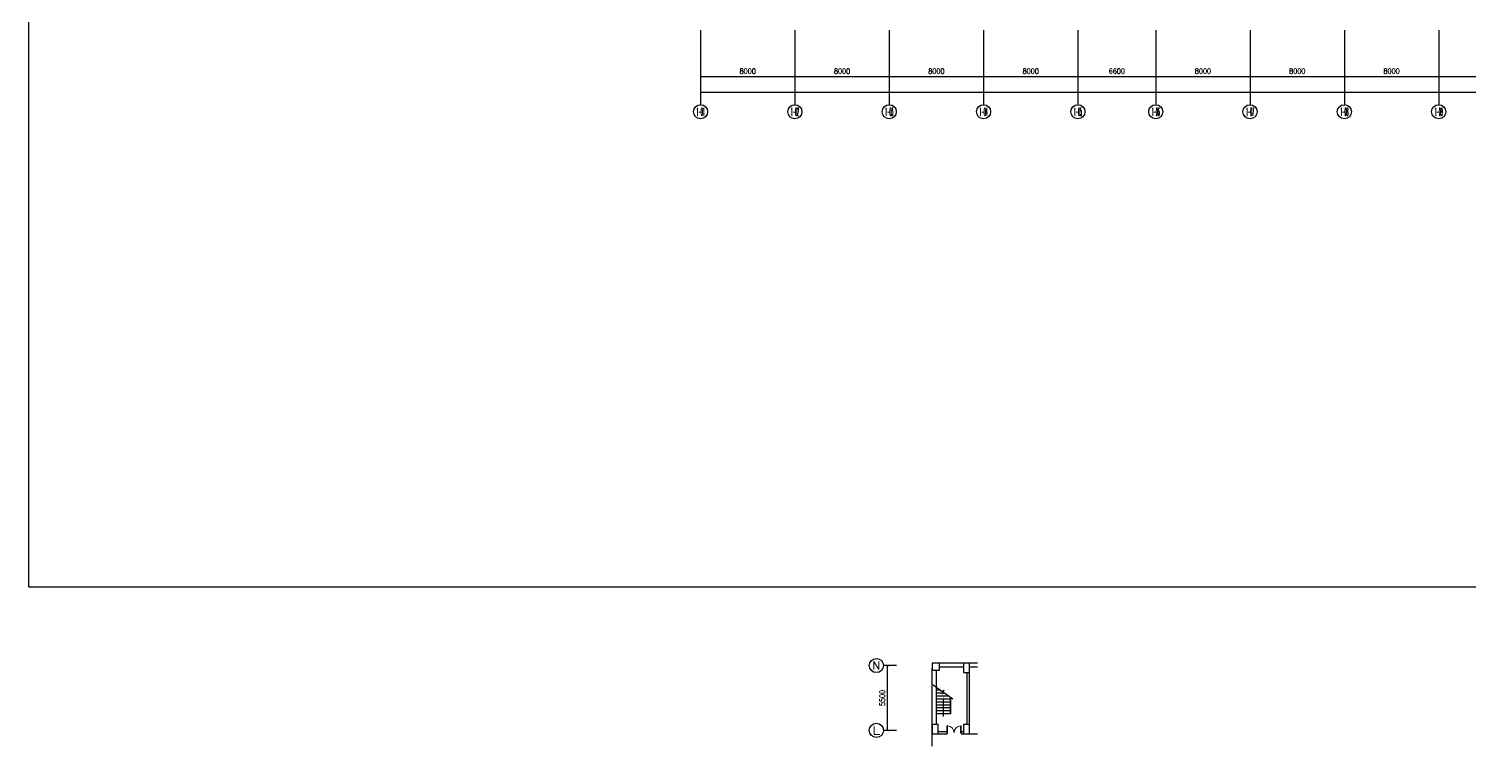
# Model space of a CAD drawing. Extents: x -781653 to 929899, y -295171 to 30012.
# Drawn here: x 127382 to 249536, y -295171 to -234308 of the extents above; entities that cross this region are included whole.
import ezdxf
from ezdxf.enums import TextEntityAlignment as Align

# ---------------------------------------------------------------- set-up
doc = ezdxf.new("R2010")
doc.units = 0
doc.header["$LTSCALE"] = 10
doc.header["$MEASUREMENT"] = 0
doc.linetypes.add('CENTER', pattern=[2, 1.25, -0.25, 0.25, -0.25])
doc.layers.get('0').update_dxf_attribs({"linetype": 'CONTINUOUS'})
doc.layers.get('Defpoints').update_dxf_attribs({"linetype": 'CONTINUOUS'})
for name, color, linetype in [('A-STAIRS', 9, 'CONTINUOUS'), ('AXIS', 3, 'CONTINUOUS'), ('AXIS_TEXT', 7, 'CONTINUOUS'), ('COLUMN', 1, 'CONTINUOUS'), ('DIM_SYMB', 3, 'CONTINUOUS'), ('DOTE', 8, 'CENTER'), ('PUB_DIM', 3, 'CONTINUOUS'), ('STAIR', 9, 'CONTINUOUS'), ('wall', 8, 'CONTINUOUS'), ('WINDOW', 4, 'CONTINUOUS'), ('结构墙', 1, 'CONTINUOUS')]:
    doc.layers.add(name, color=color, linetype=linetype)
doc.layers.get('DOTE').off()
doc.styles.add('_TCH_AXIS', font='COMPLEX', dxfattribs={"bigfont": 'GBCBIG'})
doc.styles.add('COMPLEX', font='COMPLEX')
doc.styles.add('DIM_FONT', font='SIMPLEX', dxfattribs={"width": 0.8, "bigfont": 'HZTXT'})
doc.dimstyles.new('DIMN300', dxfattribs={"dimscale": 3, "dimtxt": 300, "dimasz": 100, "dimexe": 250, "dimexo": 300, "dimgap": 150, "dimtad": 1, "dimdec": 0, "dimzin": 0, "dimdsep": 46, "dimtxsty": 'DIM_FONT', "dimblk": 'ARCHTICK', "dimcen": 0.09, "dimclrt": 7, "dimazin": 2, "dimtfac": 1, "dimtdec": 0, "dimtix": 1, "dimtmove": 2, "dimatfit": 3, "dimfxl": 0, "dimtolj": 1, "dimtzin": 0, "dimarcsym": 0})

# ---------------------------------------------------------------- blocks, each defined once
blk = doc.blocks.new('_ArchTick')
at = {"color": 0, "linetype": 'ByBlock', "const_width": 0.4}
blk.add_lwpolyline([(-0.5, -0.5), (0.5, 0.5)], dxfattribs=at)
blk = doc.blocks.new('*D80')
at = {"layer": 'Defpoints', "color": 0}
for p in [(71864, 7535), (79864, 7535), (79864, 3600)]:
    blk.add_point(p, dxfattribs=at)
at = {"layer": 'PUB_DIM', "color": 0, "lineweight": -2}
for p, q in [((71864, 7085), (71864, 3225)), ((79864, 7085), (79864, 3225)), ((71864, 3600), (79864, 3600))]:
    blk.add_line(p, q, dxfattribs=at)
at = {"layer": 'PUB_DIM', "color": 0, "lineweight": -2, "xscale": 150, "yscale": 150, "zscale": 150, "rotation": 180}
blk.add_blockref('_ArchTick', (71864, 3600), dxfattribs=at)
at = {"layer": 'PUB_DIM', "color": 0, "lineweight": -2, "xscale": 150, "yscale": 150, "zscale": 150}
blk.add_blockref('_ArchTick', (79864, 3600), dxfattribs=at)
at = {"layer": 'PUB_DIM', "color": 7, "insert": (75864, 4050), "char_height": 450, "attachment_point": 5, "style": 'DIM_FONT'}
blk.add_mtext('\\A1;8000', dxfattribs=at)
blk = doc.blocks.new('*D81')
at = {"layer": 'Defpoints', "color": 0}
for p in [(63864, 7535), (71864, 7535), (71864, 3600)]:
    blk.add_point(p, dxfattribs=at)
at = {"layer": 'PUB_DIM', "color": 0, "lineweight": -2}
for p, q in [((63864, 7085), (63864, 3225)), ((71864, 7085), (71864, 3225)), ((63864, 3600), (71864, 3600))]:
    blk.add_line(p, q, dxfattribs=at)
at = {"layer": 'PUB_DIM', "color": 0, "lineweight": -2, "xscale": 150, "yscale": 150, "zscale": 150, "rotation": 180}
blk.add_blockref('_ArchTick', (63864, 3600), dxfattribs=at)
at = {"layer": 'PUB_DIM', "color": 0, "lineweight": -2, "xscale": 150, "yscale": 150, "zscale": 150}
blk.add_blockref('_ArchTick', (71864, 3600), dxfattribs=at)
at = {"layer": 'PUB_DIM', "color": 7, "insert": (67864, 4050), "char_height": 450, "attachment_point": 5, "style": 'DIM_FONT'}
blk.add_mtext('\\A1;8000', dxfattribs=at)
blk = doc.blocks.new('*D82')
at = {"layer": 'Defpoints', "color": 0}
for p in [(55864, 7535), (63864, 7535), (63864, 3600)]:
    blk.add_point(p, dxfattribs=at)
at = {"layer": 'PUB_DIM', "color": 0, "lineweight": -2}
for p, q in [((55864, 7085), (55864, 3225)), ((63864, 7085), (63864, 3225)), ((55864, 3600), (63864, 3600))]:
    blk.add_line(p, q, dxfattribs=at)
at = {"layer": 'PUB_DIM', "color": 0, "lineweight": -2, "xscale": 150, "yscale": 150, "zscale": 150, "rotation": 180}
blk.add_blockref('_ArchTick', (55864, 3600), dxfattribs=at)
at = {"layer": 'PUB_DIM', "color": 0, "lineweight": -2, "xscale": 150, "yscale": 150, "zscale": 150}
blk.add_blockref('_ArchTick', (63864, 3600), dxfattribs=at)
at = {"layer": 'PUB_DIM', "color": 7, "insert": (59864, 4050), "char_height": 450, "attachment_point": 5, "style": 'DIM_FONT'}
blk.add_mtext('\\A1;8000', dxfattribs=at)
blk = doc.blocks.new('*D83')
at = {"layer": 'Defpoints', "color": 0}
for p in [(47864, 7535), (55864, 7535), (55864, 3600)]:
    blk.add_point(p, dxfattribs=at)
at = {"layer": 'PUB_DIM', "color": 0, "lineweight": -2}
for p, q in [((47864, 7085), (47864, 3225)), ((55864, 7085), (55864, 3225)), ((47864, 3600), (55864, 3600))]:
    blk.add_line(p, q, dxfattribs=at)
at = {"layer": 'PUB_DIM', "color": 0, "lineweight": -2, "xscale": 150, "yscale": 150, "zscale": 150, "rotation": 180}
blk.add_blockref('_ArchTick', (47864, 3600), dxfattribs=at)
at = {"layer": 'PUB_DIM', "color": 0, "lineweight": -2, "xscale": 150, "yscale": 150, "zscale": 150}
blk.add_blockref('_ArchTick', (55864, 3600), dxfattribs=at)
at = {"layer": 'PUB_DIM', "color": 7, "insert": (51864, 4050), "char_height": 450, "attachment_point": 5, "style": 'DIM_FONT'}
blk.add_mtext('\\A1;8000', dxfattribs=at)
blk = doc.blocks.new('*D84')
at = {"layer": 'Defpoints', "color": 0}
for p in [(41264, 7535), (47864, 7535), (47864, 3600)]:
    blk.add_point(p, dxfattribs=at)
at = {"layer": 'PUB_DIM', "color": 0, "lineweight": -2}
for p, q in [((41264, 7085), (41264, 3225)), ((47864, 7085), (47864, 3225)), ((41264, 3600), (47864, 3600))]:
    blk.add_line(p, q, dxfattribs=at)
at = {"layer": 'PUB_DIM', "color": 0, "lineweight": -2, "xscale": 150, "yscale": 150, "zscale": 150, "rotation": 180}
blk.add_blockref('_ArchTick', (41264, 3600), dxfattribs=at)
at = {"layer": 'PUB_DIM', "color": 0, "lineweight": -2, "xscale": 150, "yscale": 150, "zscale": 150}
blk.add_blockref('_ArchTick', (47864, 3600), dxfattribs=at)
at = {"layer": 'PUB_DIM', "color": 7, "insert": (44564, 4050), "char_height": 450, "attachment_point": 5, "style": 'DIM_FONT'}
blk.add_mtext('\\A1;6600', dxfattribs=at)
blk = doc.blocks.new('*D85')
at = {"layer": 'Defpoints', "color": 0}
for p in [(33264, 7535), (41264, 7535), (41264, 3600)]:
    blk.add_point(p, dxfattribs=at)
at = {"layer": 'PUB_DIM', "color": 0, "lineweight": -2}
for p, q in [((33264, 7085), (33264, 3225)), ((41264, 7085), (41264, 3225)), ((33264, 3600), (41264, 3600))]:
    blk.add_line(p, q, dxfattribs=at)
at = {"layer": 'PUB_DIM', "color": 0, "lineweight": -2, "xscale": 150, "yscale": 150, "zscale": 150, "rotation": 180}
blk.add_blockref('_ArchTick', (33264, 3600), dxfattribs=at)
at = {"layer": 'PUB_DIM', "color": 0, "lineweight": -2, "xscale": 150, "yscale": 150, "zscale": 150}
blk.add_blockref('_ArchTick', (41264, 3600), dxfattribs=at)
at = {"layer": 'PUB_DIM', "color": 7, "insert": (37264, 4050), "char_height": 450, "attachment_point": 5, "style": 'DIM_FONT'}
blk.add_mtext('\\A1;8000', dxfattribs=at)
blk = doc.blocks.new('*D86')
at = {"layer": 'Defpoints', "color": 0}
for p in [(25264, 7535), (33264, 7535), (33264, 3600)]:
    blk.add_point(p, dxfattribs=at)
at = {"layer": 'PUB_DIM', "color": 0, "lineweight": -2}
for p, q in [((25264, 7085), (25264, 3225)), ((33264, 7085), (33264, 3225)), ((25264, 3600), (33264, 3600))]:
    blk.add_line(p, q, dxfattribs=at)
at = {"layer": 'PUB_DIM', "color": 0, "lineweight": -2, "xscale": 150, "yscale": 150, "zscale": 150, "rotation": 180}
blk.add_blockref('_ArchTick', (25264, 3600), dxfattribs=at)
at = {"layer": 'PUB_DIM', "color": 0, "lineweight": -2, "xscale": 150, "yscale": 150, "zscale": 150}
blk.add_blockref('_ArchTick', (33264, 3600), dxfattribs=at)
at = {"layer": 'PUB_DIM', "color": 7, "insert": (29264, 4050), "char_height": 450, "attachment_point": 5, "style": 'DIM_FONT'}
blk.add_mtext('\\A1;8000', dxfattribs=at)
blk = doc.blocks.new('*D87')
at = {"layer": 'Defpoints', "color": 0}
for p in [(17264, 7535), (25264, 7535), (25264, 3600)]:
    blk.add_point(p, dxfattribs=at)
at = {"layer": 'PUB_DIM', "color": 0, "lineweight": -2}
for p, q in [((17264, 7085), (17264, 3225)), ((25264, 7085), (25264, 3225)), ((17264, 3600), (25264, 3600))]:
    blk.add_line(p, q, dxfattribs=at)
at = {"layer": 'PUB_DIM', "color": 0, "lineweight": -2, "xscale": 150, "yscale": 150, "zscale": 150, "rotation": 180}
blk.add_blockref('_ArchTick', (17264, 3600), dxfattribs=at)
at = {"layer": 'PUB_DIM', "color": 0, "lineweight": -2, "xscale": 150, "yscale": 150, "zscale": 150}
blk.add_blockref('_ArchTick', (25264, 3600), dxfattribs=at)
at = {"layer": 'PUB_DIM', "color": 7, "insert": (21264, 4050), "char_height": 450, "attachment_point": 5, "style": 'DIM_FONT'}
blk.add_mtext('\\A1;8000', dxfattribs=at)
blk = doc.blocks.new('*D88')
at = {"layer": 'Defpoints', "color": 0}
for p in [(9264, 7535), (17264, 7535), (17264, 3600)]:
    blk.add_point(p, dxfattribs=at)
at = {"layer": 'PUB_DIM', "color": 0, "lineweight": -2}
for p, q in [((9264, 7085), (9264, 3225)), ((17264, 7085), (17264, 3225)), ((9264, 3600), (17264, 3600))]:
    blk.add_line(p, q, dxfattribs=at)
at = {"layer": 'PUB_DIM', "color": 0, "lineweight": -2, "xscale": 150, "yscale": 150, "zscale": 150, "rotation": 180}
blk.add_blockref('_ArchTick', (9264, 3600), dxfattribs=at)
at = {"layer": 'PUB_DIM', "color": 0, "lineweight": -2, "xscale": 150, "yscale": 150, "zscale": 150}
blk.add_blockref('_ArchTick', (17264, 3600), dxfattribs=at)
at = {"layer": 'PUB_DIM', "color": 7, "insert": (13264, 4050), "char_height": 450, "attachment_point": 5, "style": 'DIM_FONT'}
blk.add_mtext('\\A1;8000', dxfattribs=at)
blk = doc.blocks.new('_AXISO')
blk.add_circle((0, 0), 0.5)
at = {"layer": 'AXIS_TEXT', "style": 'COMPLEX', "width": 1.041667}
blk.add_attdef('A', text='', height=0.56, dxfattribs=at).set_placement((-0.25, -0.28), (0.25, -0.28), align=Align.FIT)
blk = doc.blocks.new('*D146')
at = {"layer": 'Defpoints', "color": 0}
for p in [(9264, 7535), (155664, 7535), (9264, 2220)]:
    blk.add_point(p, dxfattribs=at)
at = {"layer": 'PUB_DIM', "color": 0, "lineweight": -2}
for p, q in [((9264, 7085), (9264, 1845)), ((155664, 7085), (155664, 1845)), ((155664, 2220), (9264, 2220))]:
    blk.add_line(p, q, dxfattribs=at)
at = {"layer": 'PUB_DIM', "color": 0, "lineweight": -2, "xscale": 150, "yscale": 150, "zscale": 150, "rotation": 180}
blk.add_blockref('_ArchTick', (9264, 2220), dxfattribs=at)
at = {"layer": 'PUB_DIM', "color": 0, "lineweight": -2, "xscale": 150, "yscale": 150, "zscale": 150}
blk.add_blockref('_ArchTick', (155664, 2220), dxfattribs=at)
at = {"layer": 'PUB_DIM', "color": 7, "insert": (82464, 2670), "char_height": 450, "attachment_point": 5, "style": 'DIM_FONT'}
blk.add_mtext('\\A1;146400', dxfattribs=at)
blk = doc.blocks.new('A$C24C54C7C')
at = {"layer": 'DIM_SYMB', "linetype": 'ByBlock'}
blk.add_lwpolyline([(1681, 0), (903, 550), (766, 454), (902, 743), (765, 647), (0, 1188)], dxfattribs=at)
at = {"layer": 'STAIR', "linetype": 'ByBlock'}
for p, q in [((196, 2455), (1396, 2455)), ((196, 1049), (196, 2455)), ((246, 1014), (246, 2455)), ((196, 2205), (1396, 2205)), ((196, 1955), (1396, 1955)), ((196, 1705), (1396, 1705)), ((196, 1455), (1396, 1455)), ((196, 1205), (1396, 1205)), ((330, 955), (1396, 955)), ((683, 705), (1396, 705)), ((1037, 455), (1396, 455))]:
    blk.add_line(p, q, dxfattribs=at)
blk.add_lwpolyline([(821, 1155), (821, 2665)], dxfattribs=at)
blk.add_lwpolyline([(821, 895, 0, 100, 0), (821, 1415, 200, 200, 0)], format="xyseb", dxfattribs=at)
blk = doc.blocks.new('$DorLib2D$00000002')
for p, q in [((-0.5, 0), (-0.5, 0.4875)), ((-0.475, 0.4875), (-0.5, 0.4875)), ((-0.475, 0), (-0.475, 0.4875)), ((0.475, 0), (0.475, 0.4875)), ((0.475, 0.4875), (0.5, 0.4875)), ((0.5, 0), (0.5, 0.4875)), ((-0.5, 0), (-0.475, 0)), ((0.5, 0), (0.475, 0))]:
    blk.add_line(p, q)
at = {"lineweight": 13}
for centre, start, end in [((-0.4875, 0), 0, 88.530716), ((0.4875, 0), 91.469284, 180)]:
    blk.add_arc(centre, 0.4875, start, end, dxfattribs=at)
blk = doc.blocks.new('*D346')
at = {"layer": 'Defpoints', "color": 0}
for p in [(200215, -288329), (201413, -288329), (201413, -293829)]:
    blk.add_point(p, dxfattribs=at)
at = {"layer": 'PUB_DIM', "color": 0, "lineweight": -2}
for p, q in [((200963, -288329), (199840, -288329)), ((200215, -293829), (200215, -288329)), ((200963, -293829), (199840, -293829))]:
    blk.add_line(p, q, dxfattribs=at)
at = {"layer": 'PUB_DIM', "color": 0, "lineweight": -2, "xscale": 150, "yscale": 150, "zscale": 150}
for p, rotation in [((200215, -288329), 90), ((200215, -293829), 270)]:
    blk.add_blockref('_ArchTick', p, dxfattribs=dict(at, rotation=rotation))
at = {"layer": 'PUB_DIM', "color": 7, "insert": (199765, -291079), "char_height": 450, "attachment_point": 5, "rotation": 90, "style": 'DIM_FONT'}
blk.add_mtext('\\A1;5500', dxfattribs=at)
blk = doc.blocks.new('A$C35934B5C')
at = {"layer": 'AXIS'}
for p, q in [((9264.2, 7534.5), (9264.2, 1200)), ((17264.2, 7534.5), (17264.2, 1200)), ((25264.2, 7534.5), (25264.2, 1200)), ((33264.2, 7534.5), (33264.2, 1200)), ((41264.2, 7534.5), (41264.2, 1200)), ((47864.2, 7534.5), (47864.2, 1200)), ((55864.2, 7534.5), (55864.2, 1200)), ((63864.2, 7534.5), (63864.2, 1200)), ((71864.2, 7534.5), (71864.2, 1200))]:
    blk.add_line(p, q, dxfattribs=at)
ref = blk.add_blockref('_AXISO', (9264.2, 600), dxfattribs=dict(at, xscale=1200, yscale=1200, zscale=1200))
ref.add_attrib('A', '1-01', dxfattribs={"layer": 'AXIS_TEXT', "linetype": 'ByBlock', "height": 678.82, "style": '_TCH_AXIS', "width": 0.3}).set_placement((8924.8, 260.6), (9603.6, 260.6), align=Align.FIT)
ref = blk.add_blockref('_AXISO', (17264.2, 600), dxfattribs=dict(at, xscale=1200, yscale=1200, zscale=1200))
ref.add_attrib('A', '1-02', dxfattribs={"layer": 'AXIS_TEXT', "linetype": 'ByBlock', "height": 678.82, "style": '_TCH_AXIS', "width": 0.28}).set_placement((16924.8, 260.6), (17603.6, 260.6), align=Align.FIT)
ref = blk.add_blockref('_AXISO', (25264.2, 600), dxfattribs=dict(at, xscale=1200, yscale=1200, zscale=1200))
ref.add_attrib('A', '1-03', dxfattribs={"layer": 'AXIS_TEXT', "linetype": 'ByBlock', "height": 678.82, "style": '_TCH_AXIS', "width": 0.28}).set_placement((24924.8, 260.6), (25603.6, 260.6), align=Align.FIT)
ref = blk.add_blockref('_AXISO', (33264.2, 600), dxfattribs=dict(at, xscale=1200, yscale=1200, zscale=1200))
ref.add_attrib('A', '1-04', dxfattribs={"layer": 'AXIS_TEXT', "linetype": 'ByBlock', "height": 678.82, "style": '_TCH_AXIS', "width": 0.272727}).set_placement((32924.8, 260.6), (33603.6, 260.6), align=Align.FIT)
ref = blk.add_blockref('_AXISO', (41264.2, 600), dxfattribs=dict(at, xscale=1200, yscale=1200, zscale=1200))
ref.add_attrib('A', '1-05', dxfattribs={"layer": 'AXIS_TEXT', "linetype": 'ByBlock', "height": 678.82, "style": '_TCH_AXIS', "width": 0.28}).set_placement((40924.8, 260.6), (41603.6, 260.6), align=Align.FIT)
ref = blk.add_blockref('_AXISO', (47864.2, 600), dxfattribs=dict(at, xscale=1200, yscale=1200, zscale=1200))
ref.add_attrib('A', '1-06', dxfattribs={"layer": 'AXIS_TEXT', "linetype": 'ByBlock', "height": 678.82, "style": '_TCH_AXIS', "width": 0.28}).set_placement((47524.8, 260.6), (48203.6, 260.6), align=Align.FIT)
ref = blk.add_blockref('_AXISO', (55864.2, 600), dxfattribs=dict(at, xscale=1200, yscale=1200, zscale=1200))
ref.add_attrib('A', '1-07', dxfattribs={"layer": 'AXIS_TEXT', "linetype": 'ByBlock', "height": 678.82, "style": '_TCH_AXIS', "width": 0.28}).set_placement((55524.8, 260.6), (56203.6, 260.6), align=Align.FIT)
ref = blk.add_blockref('_AXISO', (63864.2, 600), dxfattribs=dict(at, xscale=1200, yscale=1200, zscale=1200))
ref.add_attrib('A', '1-08', dxfattribs={"layer": 'AXIS_TEXT', "linetype": 'ByBlock', "height": 678.82, "style": '_TCH_AXIS', "width": 0.28}).set_placement((63524.8, 260.6), (64203.6, 260.6), align=Align.FIT)
ref = blk.add_blockref('_AXISO', (71864.2, 600), dxfattribs=dict(at, xscale=1200, yscale=1200, zscale=1200))
ref.add_attrib('A', '1-09', dxfattribs={"layer": 'AXIS_TEXT', "linetype": 'ByBlock', "height": 678.82, "style": '_TCH_AXIS', "width": 0.28}).set_placement((71524.8, 260.6), (72203.6, 260.6), align=Align.FIT)
at = {"layer": 'PUB_DIM'}
for p1, p2, picture, middle in [((9264.2, 7534.5), (17264.2, 7534.5), '*D88', (13264.2, 4050)), ((17264.2, 7534.5), (25264.2, 7534.5), '*D87', (21264.2, 4050)), ((25264.2, 7534.5), (33264.2, 7534.5), '*D86', (29264.2, 4050)), ((33264.2, 7534.5), (41264.2, 7534.5), '*D85', (37264.2, 4050)), ((41264.2, 7534.5), (47864.2, 7534.5), '*D84', (44564.2, 4050)), ((47864.2, 7534.5), (55864.2, 7534.5), '*D83', (51864.2, 4050)), ((55864.2, 7534.5), (63864.2, 7534.5), '*D82', (59864.2, 4050)), ((63864.2, 7534.5), (71864.2, 7534.5), '*D81', (67864.2, 4050)), ((71864.2, 7534.5), (79864.2, 7534.5), '*D80', (75864.2, 4050))]:
    dim = blk.add_aligned_dim(p1=p1, p2=p2, distance=-3934.5, dimstyle='DIMN300', override={"dimscale": 1.5}, dxfattribs=at)
    dim.commit()
    dim.dimension.update_dxf_attribs({"geometry": picture, "text_midpoint": middle})
dim = blk.add_linear_dim(base=(9264.2, 2219.7), p1=(155664.2, 7534.5), p2=(9264.2, 7534.5), dimstyle='DIMN300', override={"dimscale": 1.5}, dxfattribs=at)
dim.commit()
dim.dimension.update_dxf_attribs({"geometry": '*D146', "text_midpoint": (82464.2, 2669.7)})

msp = doc.modelspace()

# ---------------------------------------------------------------- linework, layer by layer
at = {"layer": 'AXIS'}
for p, q in [((200963.4, -288329.5), (199860.1, -288329.5)), ((200963.4, -293829.5), (199860.1, -293829.5))]:
    msp.add_line(p, q, dxfattribs=at)
at = {"layer": 'COLUMN'}
for points in [[(204006.7, -288729.5), (204606.7, -288729.5), (204606.7, -288129.5), (204006.7, -288129.5)], [(206656.7, -288929.5), (207156.7, -288929.5), (207156.7, -288129.5), (206656.7, -288129.5)], [(204006.7, -294129.5), (204506.7, -294129.5), (204506.7, -293329.5), (204006.7, -293329.5)], [(206656.7, -294129.5), (207156.7, -294129.5), (207156.7, -293329.5), (206656.7, -293329.5)]]:
    msp.add_lwpolyline(points, close=True, dxfattribs=at)
at = {"layer": 'Defpoints'}
msp.add_lwpolyline([(127382.3, -35385.3), (528640.4, -35385.3), (528640.4, -281685.3), (127382.3, -281685.3)], close=True, dxfattribs=at)
at = {"layer": 'wall', "linetype": 'ByBlock'}
for p, q in [((206956.7, -293329.5), (206956.7, -288929.5)), ((207156.7, -293329.5), (207156.7, -288929.5)), ((204506.7, -293929.5), (205256.7, -293929.5)), ((204506.7, -294129.5), (205256.7, -294129.5)), ((205256.7, -293929.5), (205256.7, -294129.5)), ((206456.7, -293929.5), (206456.7, -294129.5)), ((206456.7, -293929.5), (206656.7, -293929.5)), ((206456.7, -294129.5), (207843.7, -294129.5))]:
    msp.add_line(p, q, dxfattribs=at)
at = {"layer": '结构墙', "linetype": 'ByBlock'}
for p, q in [((207843.7, -288129.5), (204606.7, -288129.5)), ((204006.7, -295170.8), (204006.7, -288573.6)), ((204356.7, -293329.5), (204356.7, -288729.5)), ((206656.7, -288479.5), (204606.7, -288479.5)), ((207843.7, -288479.5), (207156.7, -288479.5))]:
    msp.add_line(p, q, dxfattribs=at)

# ---------------------------------------------------------------- block references
at = {"layer": 'A-STAIRS', "linetype": 'ByBlock', "rotation": 180}
msp.add_blockref('A$C24C54C7C', (205753.2, -289974.4), dxfattribs=at)
at = {"layer": 'AXIS', "linetype": 'ByBlock'}
ref = msp.add_blockref('_AXISO', (199260.1, -288329.5), dxfattribs=dict(at, xscale=1200, yscale=1200, zscale=1200))
ref.add_attrib('A', 'N', dxfattribs={"layer": 'AXIS_TEXT', "linetype": 'ByBlock', "height": 678.8, "style": '_TCH_AXIS', "width": 1.105263}).set_placement((198920.7, -288668.9), (199599.5, -288668.9), align=Align.FIT)
ref = msp.add_blockref('_AXISO', (199260.1, -293829.5), dxfattribs=dict(at, xscale=1200, yscale=1200, zscale=1200))
ref.add_attrib('A', 'L', dxfattribs={"layer": 'AXIS_TEXT', "linetype": 'ByBlock', "height": 678.8, "style": '_TCH_AXIS', "width": 1.4}).set_placement((198920.7, -294168.9), (199599.5, -294168.9), align=Align.FIT)
at = {"layer": 'DOTE', "color": 3}
msp.add_blockref('A$C35934B5C', (175089.6, -241945.8), dxfattribs=at)
at = {"layer": 'WINDOW', "linetype": 'ByBlock', "xscale": -1200, "yscale": 1200, "zscale": 1200, "rotation": 359.9999999999984}
msp.add_blockref('$DorLib2D$00000002', (205856.7, -294029.5), dxfattribs=at)

# ---------------------------------------------------------------- dimensions: what is measured, and where the dimension line sits
at = {"layer": 'PUB_DIM'}
dim = msp.add_aligned_dim(p1=(201413.4, -293829.5), p2=(201413.4, -288329.5), distance=1198, dimstyle='DIMN300', override={"dimscale": 1.5}, dxfattribs=at)
dim.commit()
dim.dimension.update_dxf_attribs({"geometry": '*D346', "text_midpoint": (199765.4, -291079.5)})

doc.saveas('drawing.dxf')
